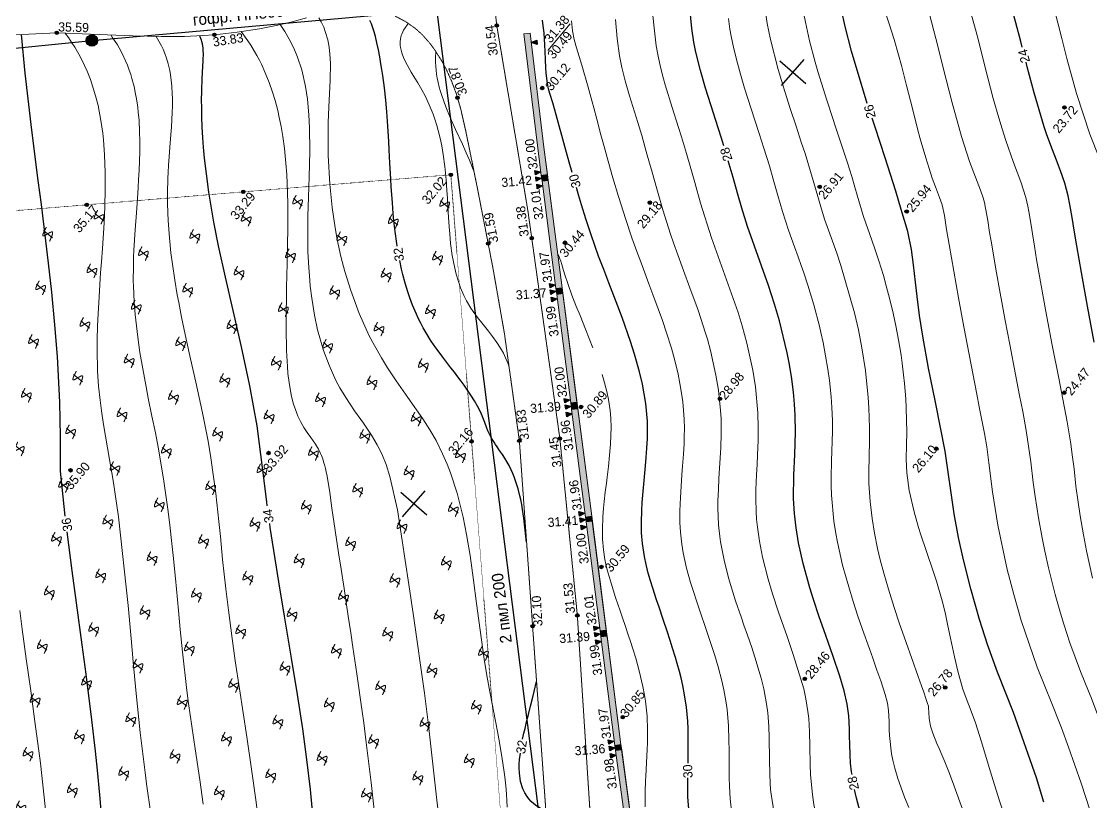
# Model space of a CAD drawing. Header units: millimetres. Extents: x -2893842 to -949497, y -1203244 to 262218.
# Drawn here: x -2080519 to -1987343, y -500827 to -432807 of the extents above; entities that cross this region are included whole.
import ezdxf

# ---------------------------------------------------------------- set-up
doc = ezdxf.new("R2010")
doc.units = ezdxf.units.MM
doc.linetypes.add('g5_05x2', pattern=[3.5, 2.5, -1])
doc.linetypes.add('g5_366', pattern=[0.85, 0.1, -0.75])
doc.layers.get('0').update_dxf_attribs({"lineweight": 5})
for name, color, linetype in [('!!!_ Размеры', 7, 'Continuous'), ('02_сетка', 253, 'Continuous'), ('06_Инженерно-технические сооружения', 253, 'Continuous'), ('10_Границы покрытий и угодий', 253, 'Continuous'), ('13_Растительность', 253, 'Continuous'), ('19_Горизонтали', 253, 'Continuous'), ('30_Канализация', 253, 'Continuous'), ('44_Крышки колодцев', 253, 'Continuous'), ('61_Отметки высоты поверхности', 253, 'Continuous')]:
    doc.layers.add(name, color=color, linetype=linetype)
doc.styles.add('LIKE17', font='d431.shx')
doc.styles.add('LIKE32', font='peteri.shx')
doc.styles.add('LIKE36', font='pragmai.shx')
doc.styles.add('Line_GUGK', font='')
doc.styles.get('Line_GUGK').set_extended_font_data('Bm431', italic=True)
doc.linetypes.add('g5_122_d', pattern='A,1,-1,1.5,-0.4,["Др",Line_GUGK,S=1,R=0,X=0,Y=-0.5],-2.4,1.5,-1,4,-1,4,-1,3', length=21.8)
doc.linetypes.add('g5_122_kn', pattern='A,1,-1,1.5,-0.4,["Кн",Line_GUGK,S=1,R=0,X=0,Y=-0.5],-2.4,1.5,-1,4,-1,4,-1,3', length=21.8)
doc.linetypes.add('g5_280_1', pattern='A,0.001,[21,GUGK_2005.shx,S=1,R=180,X=0,Y=0],2', length=2.001)

# ---------------------------------------------------------------- blocks, each defined once
blk = doc.blocks.new('g5_117')
h = blk.add_hatch(color=255)
h.paths.add_polyline_path([(-0.299, 0.352), (0.352, -0.299, 0.177899), (0.463, 0, 0.639215)])
h.paths.add_polyline_path([(-0.352, 0.299, 0.177899), (-0.463, 0, 0.639215), (0.299, -0.352)])
at = {"color": 0}
blk.add_lwpolyline([(0.354, -0.354), (-0.354, 0.354)], dxfattribs=at)
blk.add_circle((0, 0), 0.5, dxfattribs=at)
blk = doc.blocks.new('g5_330')
blk.add_hatch(color=0).paths.add_polyline_path([(-0.15, 0, 1), (0.15, 0, 1)])
at = {"color": 0}
blk.add_circle((0, 0), 0.15, dxfattribs=at)
blk = doc.blocks.new('g5_330a')
blk.add_hatch(color=0).paths.add_polyline_path([(0, 0), (-0.2, 0.5), (0.2, 0.5)])
at = {"color": 0}
blk.add_lwpolyline([(0, 0), (-0.2, 0.5), (0.2, 0.5)], close=True, dxfattribs=at)
blk = doc.blocks.new('g5_411')
at = {"color": 0, "linetype": 'Continuous', "lineweight": 15}
for points in [[(0.375, 1), (0.365, 0.998), (0.355, 0.996), (0.346, 0.994), (0.336, 0.991), (0.326, 0.989), (0.316, 0.987), (0.307, 0.985), (0.297, 0.983), (0.287, 0.981), (0.277, 0.979), (0.268, 0.976), (0.258, 0.974), (0.248, 0.972), (0.238, 0.97), (0.228, 0.968), (0.219, 0.966), (0.209, 0.963), (0.199, 0.961), (0.189, 0.959), (0.18, 0.957), (0.17, 0.955), (0.16, 0.952), (0.15, 0.95), (0.141, 0.948), (0.131, 0.946), (0.121, 0.943), (0.111, 0.941), (0.102, 0.939), (0.092, 0.937), (0.082, 0.934), (0.073, 0.932), (0.063, 0.93), (0.053, 0.927), (0.043, 0.925), (0.034, 0.923), (0.024, 0.92), (0.014, 0.918), (0.005, 0.915), (-0.005, 0.913), (-0.015, 0.911), (-0.025, 0.908), (-0.034, 0.906), (-0.044, 0.903), (-0.054, 0.901), (-0.063, 0.898), (-0.073, 0.895), (-0.083, 0.893), (-0.092, 0.89), (-0.102, 0.887), (-0.111, 0.885), (-0.121, 0.882), (-0.131, 0.879), (-0.14, 0.876), (-0.15, 0.873), (-0.159, 0.87), (-0.169, 0.867), (-0.178, 0.864), (-0.188, 0.861), (-0.197, 0.858), (-0.207, 0.855), (-0.216, 0.852), (-0.226, 0.849), (-0.235, 0.845), (-0.245, 0.842), (-0.254, 0.838), (-0.263, 0.834), (-0.272, 0.831), (-0.282, 0.827), (-0.291, 0.823), (-0.3, 0.818), (-0.309, 0.814), (-0.318, 0.809), (-0.327, 0.805), (-0.335, 0.799), (-0.344, 0.794), (-0.352, 0.788), (-0.36, 0.782), (-0.367, 0.775), (-0.374, 0.768), (-0.379, 0.76), (-0.383, 0.75), (-0.385, 0.741), (-0.384, 0.731), (-0.38, 0.721), (-0.375, 0.713), (-0.369, 0.705), (-0.361, 0.698), (-0.354, 0.692), (-0.346, 0.686), (-0.337, 0.681), (-0.329, 0.675), (-0.32, 0.67), (-0.312, 0.665), (-0.303, 0.661), (-0.294, 0.656), (-0.285, 0.652), (-0.276, 0.647), (-0.267, 0.643), (-0.258, 0.639), (-0.249, 0.635), (-0.239, 0.631), (-0.23, 0.627), (-0.221, 0.623), (-0.212, 0.619), (-0.202, 0.616), (-0.193, 0.612), (-0.184, 0.608), (-0.174, 0.605), (-0.165, 0.601), (-0.156, 0.597), (-0.146, 0.594), (-0.137, 0.59), (-0.128, 0.587), (-0.118, 0.584), (-0.109, 0.58), (-0.099, 0.577), (-0.09, 0.573), (-0.081, 0.57), (-0.071, 0.567), (-0.062, 0.563), (-0.052, 0.56), (-0.043, 0.556), (-0.034, 0.553), (-0.024, 0.55), (-0.015, 0.546), (-0.005, 0.543), (0.004, 0.54), (0.013, 0.536), (0.023, 0.533), (0.032, 0.53), (0.042, 0.526), (0.051, 0.523), (0.061, 0.519), (0.07, 0.516), (0.079, 0.513), (0.089, 0.509), (0.098, 0.506), (0.108, 0.502), (0.117, 0.499), (0.126, 0.495), (0.136, 0.492), (0.145, 0.488), (0.154, 0.485), (0.164, 0.481), (0.173, 0.477), (0.182, 0.474), (0.191, 0.47), (0.201, 0.466), (0.21, 0.462), (0.219, 0.458), (0.228, 0.454), (0.238, 0.45), (0.247, 0.446), (0.256, 0.442), (0.265, 0.438), (0.274, 0.433), (0.283, 0.429), (0.292, 0.425), (0.301, 0.42), (0.309, 0.415), (0.318, 0.41), (0.327, 0.405), (0.335, 0.4), (0.343, 0.394), (0.351, 0.388), (0.359, 0.382), (0.367, 0.375), (0.374, 0.368), (0.38, 0.36), (0.385, 0.352), (0.39, 0.343), (0.392, 0.333), (0.392, 0.323), (0.391, 0.313), (0.387, 0.304), (0.382, 0.295), (0.377, 0.287), (0.37, 0.279), (0.363, 0.272), (0.356, 0.266), (0.348, 0.259), (0.34, 0.253), (0.332, 0.248), (0.323, 0.242), (0.315, 0.237), (0.306, 0.232), (0.298, 0.227), (0.289, 0.222), (0.28, 0.217), (0.271, 0.213), (0.262, 0.208), (0.253, 0.204), (0.244, 0.2), (0.235, 0.196), (0.226, 0.192), (0.217, 0.188), (0.207, 0.184), (0.198, 0.18), (0.189, 0.176), (0.179, 0.173), (0.17, 0.169), (0.161, 0.165), (0.151, 0.162), (0.142, 0.158), (0.133, 0.155), (0.123, 0.151), (0.114, 0.148), (0.105, 0.145), (0.095, 0.141), (0.086, 0.138), (0.076, 0.135), (0.067, 0.132), (0.057, 0.129), (0.048, 0.125), (0.038, 0.122), (0.029, 0.119), (0.019, 0.116), (0.01, 0.113), (0, 0.11), (-0.009, 0.107), (-0.019, 0.104), (-0.028, 0.101), (-0.038, 0.098), (-0.048, 0.095), (-0.057, 0.092), (-0.067, 0.089), (-0.076, 0.086), (-0.086, 0.083), (-0.095, 0.08), (-0.105, 0.078), (-0.115, 0.075), (-0.124, 0.072), (-0.134, 0.069), (-0.143, 0.066), (-0.153, 0.063), (-0.162, 0.061), (-0.172, 0.058), (-0.182, 0.055), (-0.191, 0.052), (-0.201, 0.049), (-0.21, 0.047), (-0.22, 0.044), (-0.23, 0.041), (-0.239, 0.038), (-0.249, 0.036), (-0.259, 0.033), (-0.268, 0.03), (-0.278, 0.027), (-0.287, 0.025), (-0.297, 0.022), (-0.307, 0.019), (-0.316, 0.017), (-0.326, 0.014), (-0.336, 0.011), (-0.345, 0.008), (-0.355, 0.006), (-0.364, 0.003), (-0.374, 0), (-0.375, 0)], [(0, 1), (0, 0)]]:
    blk.add_lwpolyline(points, dxfattribs=at)
blk = doc.blocks.new('Топо_07.04.17')
at = {"layer": '10_Границы покрытий и угодий', "linetype": 'Continuous', "lineweight": 20}
for points in [[(-143563, -319118), (-143600, -316720), (-143677, -306706), (-144217, -306710), (-144140, -316726), (-144103, -319126)], [(-144103, -319126), (-144095, -319642), (-143555, -319634), (-143563, -319118)], [(-144095, -319642), (-143949, -329065), (-143409, -329056), (-143409, -329056), (-143555, -319634)], [(-143949, -329065), (-143941, -329581), (-143401, -329572), (-143409, -329056)], [(-143941, -329581), (-143788, -339103), (-143248, -339095), (-143401, -329572)], [(-143788, -339103), (-143779, -339683), (-143239, -339674), (-143248, -339095)], [(-143779, -339683), (-143627, -349127), (-143627, -349127), (-143087, -349119), (-143239, -339674)], [(-143627, -349127), (-143621, -349551), (-143081, -349543), (-143087, -349119)], [(-143621, -349551), (-143480, -359116), (-142940, -359107), (-143081, -349543)], [(-143480, -359116), (-143473, -359646), (-142933, -359638), (-142940, -359107)], [(-143473, -359646), (-143333, -369161), (-142793, -369152), (-142793, -369152), (-142933, -359638)], [(-143333, -369161), (-143323, -369613), (-142783, -369605), (-142793, -369152)], [(-143323, -369613), (-143124, -379072), (-142584, -379064), (-142783, -369605)]]:
    blk.add_hatch(color=7, dxfattribs=at).paths.add_polyline_path(points)
at = {"layer": '02_сетка', "color": 3, "linetype": 'Continuous'}
for p, q in [((-122440, -313705), (-120219, -311688)), ((-120321, -313807), (-122338, -311586)), ((-159464, -347309), (-157243, -345293)), ((-157345, -347411), (-159361, -345190))]:
    blk.add_line(p, q, dxfattribs=at)
at = {"layer": '06_Инженерно-технические сооружения', "color": 7, "linetype": 'Continuous', "lineweight": 20}
blk.add_lwpolyline([(-142297, -308383), (-140127, -306289)], dxfattribs=at)
for points in [[(-143563, -319118), (-143600, -316720), (-143677, -306706), (-144217, -306710), (-144140, -316726), (-144103, -319126)], [(-144103, -319126), (-144095, -319642), (-143555, -319634), (-143563, -319118)], [(-144095, -319642), (-143949, -329065), (-143409, -329056), (-143409, -329056), (-143555, -319634)], [(-143949, -329065), (-143941, -329581), (-143401, -329572), (-143409, -329056)], [(-143941, -329581), (-143788, -339103), (-143248, -339095), (-143401, -329572)], [(-143788, -339103), (-143779, -339683), (-143239, -339674), (-143248, -339095)], [(-143779, -339683), (-143627, -349127), (-143627, -349127), (-143087, -349119), (-143239, -339674)], [(-143627, -349127), (-143621, -349551), (-143081, -349543), (-143087, -349119)], [(-143621, -349551), (-143480, -359116), (-142940, -359107), (-143081, -349543)], [(-143480, -359116), (-143473, -359646), (-142933, -359638), (-142940, -359107)], [(-143473, -359646), (-143333, -369161), (-142793, -369152), (-142793, -369152), (-142933, -359638)], [(-143333, -369161), (-143323, -369613), (-142783, -369605), (-142793, -369152)], [(-143323, -369613), (-143124, -379072), (-142584, -379064), (-142783, -369605)]]:
    blk.add_lwpolyline(points, close=True, dxfattribs=at)
at = {"layer": '06_Инженерно-технические сооружения', "color": 7, "linetype": 'g5_280_1', "lineweight": 20}
blk.add_lwpolyline([(-142315, -391801), (-142793, -369152), (-143087, -349119), (-143409, -329056), (-143600, -316720), (-143677, -306706)], dxfattribs=at)
at = {"layer": '10_Границы покрытий и угодий', "linetype": 'Continuous', "lineweight": 20}
blk.add_lwpolyline([(-280998, -298733), (-252989, -298552), (-227444, -299523), (-214855, -300231), (-204661, -300734), (-184621, -302031), (-178068, -303047), (-175637, -303386), (-173599, -303604), (-172011, -303717), (-171002, -303758), (-169005, -303764), (-167051, -303678), (-165433, -303542), (-164143, -303392), (-162858, -303207)], dxfattribs=at)
at = {"layer": '10_Границы покрытий и угодий', "color": 7, "linetype": 'g5_05x2', "lineweight": 20}
for points in [[(-146264, -377374), (-145303, -357547), (-145078, -342084), (-145610, -322031), (-146484, -305716), (-146479, -288810)], [(-155180, -303918), (-154356, -304474), (-153580, -305155), (-153045, -305755), (-152440, -306613), (-152111, -307177), (-151576, -308286), (-151270, -309061), (-150927, -310125), (-150649, -311254), (-150417, -312607), (-150192, -314643), (-149756, -319609), (-149197, -326646), (-148844, -332428), (-148603, -341873), (-149280, -358049), (-150065, -377165)]]:
    blk.add_lwpolyline(points, dxfattribs=at)
at = {"layer": '10_Границы покрытий и угодий', "color": 7, "linetype": 'g5_366', "lineweight": 20}
blk.add_lwpolyline([(-243008, -396822), (-223094, -316008), (-151923, -318185), (-154784, -399521)], close=True, dxfattribs=at)
at = {"layer": '19_Горизонтали', "color": 42, "linetype": 'Continuous', "lineweight": 30}
for points in [[(-141408, -319171), (-141552, -318271), (-141774, -316854), (-142222, -314029), (-142402, -312962), (-142550, -312115), (-142620, -311706), (-142670, -311247), (-142671, -310322), (-142648, -309881), (-142598, -309152), (-142547, -308455), (-142508, -307861), (-142482, -307364), (-142465, -306816), (-142467, -306219), (-142489, -305716)], [(-101238, -312761), (-101306, -312263), (-101539, -310589), (-101911, -308180), (-102297, -306092), (-102648, -304492), (-103229, -301642), (-103794, -298397)], [(-115195, -316116), (-116058, -311436), (-116352, -309230), (-116494, -307747), (-116585, -306224), (-116613, -304918), (-116617, -303804), (-116702, -302588), (-116883, -301352), (-117174, -299503)], [(-128036, -318371), (-128174, -317599), (-129051, -313202), (-129314, -311615), (-129516, -309981), (-129589, -309087), (-129637, -307886), (-129638, -307001), (-129615, -305791), (-129600, -303902), (-129623, -303166), (-129695, -302232), (-129825, -301257), (-129930, -300557)], [(-188635, -343945), (-188593, -340006), (-188254, -337034), (-187976, -334039), (-187737, -330041), (-187645, -327290), (-187599, -324419), (-187592, -321896), (-187638, -316746), (-187669, -314621), (-187727, -310212), (-187740, -305229), (-187687, -301833)], [(-157262, -323839), (-157273, -323606), (-157296, -322556), (-157295, -321626), (-157285, -320985), (-157257, -320052), (-157227, -319326), (-157195, -318644), (-157157, -317938), (-157077, -316574), (-157009, -315436), (-156966, -314687), (-156918, -313789), (-156878, -312926), (-156848, -312100), (-156824, -311099), (-156818, -310007), (-156835, -308926), (-156853, -308395), (-156876, -307908), (-156916, -307273), (-156964, -306675), (-157025, -306061), (-157093, -305492), (-157154, -305069), (-157242, -304614), (-157313, -304335), (-157403, -304055)], [(-171049, -345021), (-171058, -344677), (-171087, -341904), (-171151, -338021), (-171387, -334469), (-171727, -331024), (-172095, -327799), (-172431, -324828), (-172710, -322062), (-172880, -319956), (-173021, -317333), (-173060, -315710), (-173060, -314331), (-173039, -313365), (-173009, -312564), (-172955, -311600), (-172893, -310762), (-172805, -309823), (-172755, -309371), (-172638, -308434), (-172492, -307444), (-172307, -306369), (-172229, -305920), (-172188, -305645), (-172166, -305478), (-172142, -305262), (-172127, -305073), (-172119, -304906), (-172116, -304773), (-172118, -304624), (-172128, -304436), (-172151, -304219), (-172172, -304094), (-172206, -303939), (-172246, -303793), (-172276, -303701)], [(-97905, -338970), (-98140, -335804), (-98336, -332830), (-98467, -330465), (-98530, -329098), (-98580, -327971), (-98652, -326835), (-98727, -326081), (-98900, -324938), (-99144, -323830), (-99391, -322881), (-99640, -321937), (-99963, -320578), (-100114, -319871), (-100660, -316822), (-100999, -314514), (-101055, -314099)], [(-106785, -378292), (-107185, -376112), (-108518, -370231), (-109522, -366571), (-110103, -364098), (-110558, -361842), (-111013, -359121), (-111354, -356547), (-111560, -354547), (-111719, -352467), (-111881, -346937), (-112029, -344854), (-112240, -342458), (-112485, -339597), (-112674, -336796), (-112751, -334960), (-112776, -333283), (-112772, -332036), (-112772, -330525), (-112810, -329187), (-112946, -327587), (-113311, -325615), (-113590, -323978), (-114173, -320998), (-114755, -318240), (-114927, -317423)], [(-137174, -371422), (-137081, -370724), (-136981, -369930), (-136905, -369258), (-136830, -368448), (-136787, -367775), (-136764, -366556), (-136805, -365488), (-136871, -364658), (-136947, -363970), (-137023, -363398), (-137129, -362693), (-137221, -362152), (-137376, -361310), (-137512, -360624), (-137687, -359783), (-137910, -358751), (-138152, -357637), (-138294, -356969), (-138503, -355946), (-138631, -355273), (-138749, -354588), (-138858, -353809), (-138926, -353117), (-138965, -351971), (-138929, -351047), (-138838, -350100), (-138696, -349100), (-138577, -348414), (-138328, -347157), (-138064, -345912), (-137931, -345284), (-137784, -344560), (-137635, -343763), (-137501, -342937), (-137420, -342337), (-137331, -341430), (-137289, -339902), (-137396, -338177), (-137528, -337085), (-137528, -337085), (-137782, -335521), (-138006, -334384), (-138502, -332229), (-138866, -330794), (-139313, -329093), (-139629, -327884), (-139934, -326682), (-140381, -324765), (-140682, -323311), (-140918, -322060), (-141074, -321182), (-141186, -320520)], [(-123101, -374017), (-123111, -373766), (-123110, -373026), (-123081, -372313), (-123005, -371364), (-122937, -370675), (-122876, -370032), (-122807, -368899), (-122825, -367873), (-122950, -366702), (-123184, -365397), (-123606, -363513), (-124133, -361224), (-124398, -360037), (-124722, -358480), (-124919, -357440), (-125255, -355288), (-125445, -353456), (-125514, -352116), (-125516, -350865), (-125446, -349561), (-125202, -347552), (-124919, -345772), (-124639, -343835), (-124500, -342354), (-124448, -341392), (-124423, -340371), (-124440, -338981), (-124499, -337773), (-124565, -336904), (-124914, -334065), (-125177, -332548), (-125521, -330898), (-125938, -329129), (-126763, -325584), (-127075, -323946), (-127305, -322594), (-127535, -321182), (-127799, -319703)], [(-148974, -350728), (-148977, -348623), (-149004, -347856), (-149031, -347422), (-149069, -346981), (-149107, -346634), (-149192, -346027), (-149313, -345385), (-149415, -344953), (-149500, -344646), (-149604, -344307), (-149742, -343917), (-149871, -343596), (-150039, -343222), (-150207, -342888), (-150406, -342516), (-150583, -342190), (-150707, -341954), (-150812, -341748), (-150944, -341468), (-151105, -341074), (-151225, -340696), (-151284, -340473), (-151411, -339954), (-151619, -339211), (-151755, -338817), (-151889, -338466), (-152099, -337973), (-152347, -337448), (-152542, -337067), (-152686, -336795), (-152839, -336517), (-153056, -336136), (-153291, -335735), (-153549, -335306), (-153803, -334887), (-154404, -333894), (-154821, -333177), (-155038, -332785), (-155296, -332294), (-155540, -331789), (-155809, -331174), (-155979, -330746), (-156148, -330280), (-156268, -329920), (-156510, -329106), (-156677, -328440), (-156796, -327893), (-156939, -327116), (-157053, -326350), (-157111, -325869), (-157185, -325111)], [(-192160, -401967), (-191663, -397946), (-191194, -394489), (-190597, -390387), (-190253, -388051), (-189967, -386077), (-189475, -382471), (-189194, -380192), (-189000, -378445), (-188796, -376342), (-188622, -374124), (-188521, -372470), (-188414, -370121), (-188361, -368401), (-188321, -366226), (-188308, -364566), (-188315, -361812), (-188371, -357812), (-188425, -355253), (-188513, -351549), (-188576, -348730), (-188629, -345309)], [(-171935, -401071), (-171416, -392814), (-171000, -386196), (-170743, -382304), (-170152, -373112), (-170092, -370007), (-170105, -367374), (-170167, -364684), (-170283, -361636), (-170438, -358438), (-170636, -354750), (-170796, -351706), (-170998, -346927), (-171007, -346596)], [(-151246, -367713), (-151083, -367230), (-150936, -366813), (-150732, -366260), (-150501, -365648), (-150235, -364949), (-149948, -364188), (-149773, -363709), (-149478, -362866)], [(-149942, -374176), (-150160, -374037), (-150422, -373855), (-150667, -373661), (-150926, -373415), (-151113, -373203), (-151305, -372940), (-151432, -372728), (-151589, -372400), (-151720, -372019), (-151841, -371372), (-151862, -371097), (-151862, -370639), (-151828, -370183), (-151786, -369860), (-151714, -369450), (-151583, -368902)], [(-137572, -375409), (-137511, -374325), (-137447, -373621), (-137354, -372798), (-137340, -372694)], [(-118600, -397451), (-118766, -395752), (-118920, -394487), (-119184, -392678), (-119653, -390124), (-120192, -387727), (-121163, -384075), (-121598, -382491), (-121950, -381154), (-122281, -379798), (-122580, -378400), (-122776, -377317), (-122947, -376112), (-123021, -375326)]]:
    blk.add_lwpolyline(points, dxfattribs=at)
at = {"layer": '19_Горизонтали', "color": 42, "linetype": 'Continuous', "lineweight": 20}
for points in [[(-133895, -376217), (-133892, -374920), (-133828, -373821), (-133761, -373076), (-133587, -371479), (-133500, -370705), (-133411, -369846), (-133312, -368589), (-133277, -367154), (-133300, -366395), (-133368, -365431), (-133452, -364643), (-133634, -363371), (-133808, -362377), (-134096, -360940), (-134309, -359957), (-134644, -358443), (-134821, -357633), (-135067, -356443), (-135186, -355811), (-135389, -354536), (-135534, -353164), (-135572, -352414), (-135567, -351353), (-135516, -350532), (-135404, -349503), (-135230, -348350), (-134875, -346426), (-134730, -345680), (-134535, -344636), (-134387, -343759), (-134293, -343122), (-134208, -342435), (-134134, -341614), (-134088, -340115), (-134104, -339359), (-134152, -338501), (-134225, -337672), (-134374, -336463), (-134547, -335363), (-134809, -333975), (-135043, -332882), (-135291, -331812), (-135607, -330520), (-135851, -329555), (-136269, -327917), (-136585, -326648), (-136878, -325413), (-137234, -323777), (-137637, -321711), (-137933, -320033), (-138175, -318565), (-138380, -317258), (-138541, -316199), (-138746, -314814), (-138895, -313802), (-138976, -313254), (-139173, -311971), (-139523, -310000), (-139805, -308453), (-139911, -307689), (-139976, -306925), (-139985, -306058)], [(-108933, -308985), (-108622, -311155), (-108137, -314810), (-107847, -316888), (-107847, -316888), (-107359, -319886), (-107359, -319886), (-106907, -322118), (-106563, -323548), (-106461, -323937), (-106250, -324726), (-106102, -325392), (-106034, -325823), (-105982, -326311), (-105923, -327407), (-105877, -328472), (-105841, -329245), (-105686, -332039), (-105593, -333490), (-105495, -334933), (-105401, -336246), (-105242, -338366), (-105036, -341008), (-104890, -342853), (-104777, -344288), (-104650, -345960), (-104557, -348702), (-104551, -350532), (-104525, -351761), (-104448, -353631), (-104332, -355393), (-104230, -356579), (-104074, -358060), (-103758, -360434), (-103487, -362086), (-103302, -363085), (-102957, -364752), (-102329, -367328), (-101821, -369130), (-101660, -369694), (-101096, -371949)], [(-100367, -359390), (-100625, -356958), (-100734, -355559), (-100827, -353870), (-100870, -352671), (-100895, -351249), (-100898, -349746), (-100905, -348508), (-100926, -347540), (-101032, -345620), (-101234, -342990), (-101333, -341742), (-101560, -338842), (-101782, -335869), (-101782, -335869), (-102080, -331253), (-102142, -330094), (-102194, -329013), (-102227, -328252), (-102284, -327034), (-102317, -326573), (-102399, -325805), (-102672, -324379), (-102891, -323533), (-103125, -322649), (-103579, -320682), (-103790, -319624), (-103967, -318651), (-104250, -316916), (-104628, -314282), (-105001, -311518), (-105604, -307515)], [(-95649, -323157), (-96229, -320937), (-96229, -320937), (-96986, -317311), (-97478, -314172), (-97478, -314172), (-97729, -312389), (-97924, -311006), (-98026, -310301), (-98201, -309145), (-98390, -307984), (-98592, -306859), (-98753, -306035), (-98896, -305355), (-99042, -304731), (-99236, -304012), (-99531, -303072), (-99812, -302281), (-100092, -301556), (-100652, -300210), (-100937, -299530), (-101250, -298750), (-101456, -298204)], [(-119806, -307603), (-119743, -308464), (-119569, -310133), (-119299, -312016), (-119159, -312855), (-118968, -313910), (-118675, -315412), (-118335, -317055), (-118173, -317817), (-117890, -319151), (-117518, -320951), (-117261, -322264), (-117087, -323220), (-116966, -323928), (-116648, -325754), (-116497, -326440), (-116273, -327372), (-115958, -328757), (-115737, -329834), (-115494, -331151), (-115343, -332075), (-115166, -333294), (-115019, -334506), (-114908, -335614), (-114812, -336867), (-114745, -338213), (-114724, -338925), (-114713, -339941), (-114719, -340695), (-114761, -342031), (-114805, -342818), (-114998, -344936), (-115145, -346057), (-115315, -347263), (-115315, -347263), (-115399, -348452), (-115367, -350014), (-115160, -351896), (-114920, -353294), (-114789, -353956), (-114490, -355359), (-114069, -357296), (-113905, -358101), (-113597, -359878), (-113463, -360913), (-113342, -362085), (-113243, -363188), (-113170, -364010), (-113092, -364830), (-112927, -366222), (-112677, -367706), (-112361, -369013), (-112300, -369225), (-111909, -370767), (-111568, -372458), (-111372, -373561), (-111095, -375152), (-110883, -376304), (-110582, -377838), (-110145, -379953)], [(-102599, -380695), (-103354, -377004), (-104094, -373765), (-104529, -372025), (-105207, -369538), (-105486, -368566), (-106025, -366554), (-106025, -366554), (-106946, -362352), (-106946, -362352), (-107343, -360020), (-107652, -357788), (-108030, -353864), (-108179, -350929), (-108219, -348374), (-108230, -346984), (-108304, -345813), (-108487, -343460), (-108576, -342328), (-108851, -338835), (-109036, -336389), (-109220, -333817), (-109503, -329117), (-109567, -327800), (-109619, -326562), (-109619, -326562), (-109703, -325618), (-109871, -324937), (-109871, -324937), (-110116, -323990), (-110301, -323193), (-110484, -322336), (-110667, -321383), (-110955, -319681), (-111106, -318686), (-111344, -316988), (-111620, -314933), (-111868, -313161), (-112011, -312215), (-112240, -310837), (-112507, -309432), (-112507, -309432), (-112835, -307888)], [(-126605, -377538), (-126701, -376063), (-126723, -375097), (-126685, -373615), (-126625, -372768), (-126471, -371155), (-126359, -369908), (-126299, -368749), (-126294, -368129), (-126349, -367017), (-126441, -366137), (-127008, -363041), (-127371, -361440), (-127865, -359238), (-128200, -357609), (-128438, -356285), (-128708, -354327), (-128825, -352916), (-128863, -351689), (-128854, -350983), (-128824, -350327), (-128725, -349223), (-128620, -348401), (-128426, -347143), (-128279, -346268), (-128138, -345436), (-127944, -344199), (-127804, -343095), (-127697, -341802), (-127656, -339517), (-127720, -338051), (-127958, -335670), (-128195, -334121), (-128418, -332922), (-129494, -328302), (-129988, -326208), (-130596, -323082), (-130899, -321251), (-131100, -319999), (-131322, -318656), (-131585, -317177), (-131751, -316321), (-132109, -314531), (-132486, -312516), (-132575, -311971), (-132719, -310948), (-132824, -309950), (-132884, -309039), (-132900, -307211), (-132874, -306105)], [(-126375, -307390), (-126343, -308324), (-126303, -308954), (-126199, -310081), (-126039, -311351), (-125888, -312327), (-125669, -313579), (-125303, -315441), (-124845, -317645), (-124577, -318964), (-124275, -320552), (-124073, -321738), (-123835, -323188), (-123586, -324633), (-123249, -326308), (-122902, -327796), (-122681, -328708), (-122496, -329488), (-122346, -330147), (-122112, -331250), (-121790, -333013), (-121517, -334911), (-121452, -335468), (-121362, -336366), (-121216, -338693), (-121194, -339707), (-121208, -341117), (-121247, -342058), (-121325, -343181), (-121422, -344145), (-121786, -346681), (-121991, -348112), (-122069, -348795), (-122139, -349638), (-122183, -351923), (-122138, -353004), (-122083, -353768), (-121859, -355797), (-121688, -356945), (-121550, -357754), (-121308, -359044), (-121051, -360288), (-120767, -361579), (-120366, -363322), (-120170, -364164), (-119923, -365223), (-119701, -366188), (-119446, -367417), (-119343, -368177), (-119312, -368847), (-119364, -369778), (-119435, -370507), (-119476, -371012), (-119470, -372610), (-119423, -373161), (-119332, -373874), (-119169, -374811), (-119009, -375554), (-118779, -376491), (-118525, -377430)], [(-113782, -378518), (-114476, -375605), (-114707, -374728), (-114955, -373828), (-115134, -373203), (-115305, -372627), (-115449, -372151), (-115706, -371236), (-115831, -370602), (-115869, -370250), (-115880, -369917), (-115844, -369408), (-115822, -369009), (-115830, -368860), (-115863, -368608), (-115940, -368237), (-116085, -367597), (-116214, -367036), (-116413, -366181), (-116792, -364572), (-117132, -363115), (-117343, -362192), (-117509, -361446), (-117823, -359967), (-118139, -358326), (-118376, -356910), (-118547, -355714), (-118665, -354706), (-118784, -353359), (-118850, -352068), (-118860, -350569), (-118786, -349001), (-118692, -348029), (-118506, -346663), (-118310, -345317), (-118310, -345317), (-118176, -344192), (-118034, -342449), (-117991, -341553), (-117970, -339184), (-118052, -337185), (-118178, -335612), (-118349, -334089), (-119064, -329872), (-119309, -328759), (-119647, -327345), (-120020, -325697), (-120228, -324593), (-120620, -322240), (-121075, -319831), (-121288, -318795), (-121584, -317384), (-121920, -315779), (-122224, -314258), (-122578, -312289), (-122939, -309635), (-123061, -308196), (-123121, -306566)], [(-196923, -401992), (-196180, -395797), (-195671, -391711), (-195315, -389087), (-194976, -386753), (-194623, -384359), (-194288, -382027), (-193738, -377652), (-193484, -374955), (-193375, -373374), (-193249, -370510), (-193212, -368858), (-193203, -365056), (-193263, -361411), (-193330, -358720), (-193401, -355905), (-193454, -353304), (-193476, -351657)], [(-136139, -306363), (-136181, -308031), (-136156, -309541), (-136077, -310584), (-135925, -311770), (-135695, -313122), (-135240, -315490), (-135027, -316671), (-134734, -318422), (-134490, -319948), (-134251, -321431), (-133928, -323315), (-133506, -325470), (-133335, -326246), (-132818, -328409), (-132264, -330635), (-131998, -331748), (-131847, -332407), (-131455, -334310), (-131345, -334931), (-131187, -335945), (-130951, -338117), (-130882, -339451), (-130895, -341240), (-130936, -341955), (-131069, -343258), (-131238, -344420), (-131470, -345770), (-131708, -347097), (-131868, -348042), (-132012, -349010), (-132091, -349658), (-132201, -351093), (-132212, -352113), (-132198, -352594), (-132056, -354356), (-131841, -355872), (-131701, -356668), (-131465, -357857), (-131152, -359295), (-130982, -360043), (-130778, -360940), (-130531, -362051), (-130353, -362903), (-130021, -364791), (-129902, -365732), (-129801, -367049), (-129785, -367836), (-129827, -369038), (-129902, -369999), (-129902, -369999), (-130102, -371930), (-130218, -373180), (-130267, -373951), (-130287, -374516), (-130290, -374916), (-130202, -376588)], [(-183924, -302119), (-183662, -302570), (-183403, -303053), (-183202, -303464), (-182925, -304088), (-182761, -304496), (-182532, -305138), (-182369, -305656), (-182163, -306423), (-181980, -307268), (-181846, -308066), (-181760, -308740), (-181654, -310061), (-181623, -311163), (-181626, -311767), (-181674, -313065), (-181795, -314610), (-181963, -316085), (-182170, -317543), (-182398, -318955), (-182792, -321157), (-183001, -322282), (-183179, -323233), (-183642, -325789), (-183883, -327250), (-183975, -327860), (-184129, -328964), (-184268, -330144), (-184380, -331367), (-184405, -331718), (-184468, -333023), (-184481, -334240), (-184464, -335193), (-184418, -336376), (-184235, -339461), (-184139, -341311), (-184042, -344507), (-184066, -352296), (-184124, -355164), (-184168, -357202), (-184222, -359995), (-184259, -363391), (-184243, -366914), (-184224, -367894), (-184140, -370534)], [(-179516, -370200), (-179584, -368071), (-179683, -365339), (-179800, -361345), (-179817, -360226), (-179817, -356827), (-179791, -354879), (-179761, -353199), (-179709, -350412), (-179680, -348389), (-179668, -346823), (-179669, -345714), (-179682, -344342), (-179755, -341675), (-179917, -338885), (-180016, -337625), (-180144, -336138), (-180283, -334533), (-180364, -333551), (-180481, -331952), (-180560, -330525), (-180606, -329178), (-180609, -327185), (-180570, -326068), (-180570, -326068), (-180478, -324701), (-180437, -324261), (-180288, -323005), (-180170, -322177), (-180082, -321614), (-179774, -319845), (-179502, -318391), (-179269, -317163), (-179098, -316233), (-178976, -315547), (-178842, -314753), (-178715, -313936), (-178605, -313147), (-178501, -312265), (-178420, -311376), (-178364, -310428), (-178346, -309690), (-178347, -309289), (-178356, -308896), (-178380, -308388), (-178398, -308130), (-178464, -307451), (-178569, -306725), (-178634, -306368), (-178718, -305977), (-178831, -305523), (-178938, -305148), (-179138, -304545), (-179368, -303962), (-179493, -303679), (-179696, -303260), (-179861, -302948), (-179972, -302752)], [(-176063, -303326), (-175857, -303757), (-175678, -304204), (-175583, -304484), (-175463, -304902), (-175369, -305314), (-175280, -305830), (-175216, -306413), (-175192, -306783), (-175180, -307516), (-175186, -307786), (-175223, -308469), (-175252, -308807), (-175330, -309511), (-175401, -310030), (-175620, -311338), (-175737, -311964), (-175806, -312321), (-175947, -313037), (-176111, -313871), (-176246, -314586), (-176360, -315227), (-176437, -315701), (-176615, -316996), (-176710, -317869), (-176780, -318691), (-176826, -319377), (-176888, -320879), (-176901, -322182), (-176888, -323179), (-176839, -324605), (-176767, -325894), (-176719, -326582), (-176614, -327878), (-176430, -329806), (-176244, -331568), (-176018, -333641), (-175742, -336354), (-175539, -338862), (-175458, -340319), (-175384, -343451), (-175393, -345920), (-175410, -347230), (-175437, -349240), (-175453, -351809), (-175439, -353673), (-175392, -356171), (-175338, -358122), (-175256, -360585), (-175098, -364817), (-175000, -367662), (-174922, -370556), (-174892, -372219)], [(-164798, -373185), (-164779, -369994), (-164792, -367650), (-164810, -366240), (-164837, -364739), (-164859, -363763), (-164951, -360440), (-165030, -358090), (-165075, -356832), (-165129, -355383), (-165175, -354163), (-165222, -352948), (-165287, -351239), (-165341, -349786), (-165476, -345863), (-165517, -344503), (-165578, -343063), (-165611, -342671), (-165645, -342365), (-165679, -342125), (-165741, -341763), (-165794, -341519), (-165871, -341217), (-165933, -341014), (-166076, -340618), (-166275, -340179), (-166622, -339530), (-166880, -339062), (-167109, -338612), (-167342, -338068), (-167513, -337571), (-167654, -337058), (-167775, -336480), (-167874, -335803), (-167933, -335128), (-167957, -334565), (-167959, -333769), (-167940, -333162), (-167852, -331776), (-167665, -329812), (-167526, -328597), (-167343, -327149), (-167211, -326158), (-167108, -325403), (-166935, -324146), (-166699, -322389), (-166585, -321497), (-166513, -320904), (-166399, -319906), (-166315, -319100), (-166229, -318154), (-166119, -316541), (-166078, -315559), (-166061, -314289), (-166083, -313241), (-166130, -312336), (-166197, -311538), (-166267, -310916), (-166396, -310027), (-166533, -309285), (-166726, -308430), (-166974, -307533), (-167223, -306774), (-167362, -306395), (-167531, -305969), (-167692, -305590), (-167957, -305019), (-168168, -304603), (-168650, -303748)], [(-165223, -303517), (-164886, -304148), (-164566, -304859), (-164260, -305699), (-164033, -306497), (-163797, -307652), (-163631, -309127), (-163586, -310230), (-163609, -311619), (-163679, -312746), (-163882, -314727), (-164038, -315910), (-164194, -316990), (-164322, -317848), (-164460, -318771), (-164686, -320344), (-164799, -321196), (-164866, -321755), (-164964, -322663), (-165037, -323465), (-165129, -324824), (-165171, -325951), (-165178, -326434), (-165170, -327495), (-165097, -328982), (-164965, -330298), (-164655, -332142), (-164325, -333479), (-163878, -334852), (-163607, -335544), (-163205, -336438), (-163205, -336438), (-162563, -337668), (-162118, -338471), (-161923, -338825), (-161337, -339950), (-160943, -340832), (-160642, -341663), (-160370, -342633), (-160151, -343690), (-159826, -346658), (-159718, -349340), (-159659, -351105), (-159583, -353233), (-159484, -355978), (-159286, -362784), (-159250, -365594), (-159246, -366648), (-159266, -370041), (-159285, -372157), (-159225, -378231)], [(-153245, -373464), (-153208, -372855), (-153187, -372377), (-153173, -371889), (-153166, -371327), (-153167, -370811), (-153172, -370402), (-153216, -369022), (-153250, -368336), (-153282, -367788), (-153347, -366826), (-153416, -365897), (-153604, -363452), (-153709, -361871), (-153779, -360435), (-153836, -358725), (-153872, -357016), (-153897, -355529), (-153897, -355529), (-153932, -353479), (-153995, -351321), (-154096, -349451), (-154226, -347936), (-154513, -345796), (-154883, -343973), (-155086, -343187), (-155371, -342245), (-155809, -341046), (-156238, -340060), (-156748, -339019), (-157819, -337036), (-158675, -335478), (-159301, -334264), (-159731, -333347), (-160208, -332222), (-160553, -331317), (-161211, -329281), (-161724, -327227), (-162047, -325513), (-162237, -324172), (-162391, -322660), (-162460, -321655), (-162519, -319864), (-162494, -317814), (-162340, -315317), (-162219, -314096), (-162012, -312458), (-161812, -311151), (-161612, -309978), (-161429, -308861), (-161244, -307348), (-161202, -306581), (-161204, -305948), (-161250, -305307), (-161354, -304647), (-161473, -304169), (-161640, -303681), (-161803, -303310)], [(-148768, -335405), (-148826, -335096), (-148826, -335096), (-148976, -334562), (-149129, -334139), (-149332, -333670), (-149585, -333163), (-149906, -332593), (-150207, -332095), (-150700, -331306), (-151009, -330799), (-151328, -330237), (-151493, -329916), (-151794, -329239), (-151971, -328757), (-152181, -328053), (-152312, -327494), (-152428, -326852), (-152500, -326311), (-152555, -325733), (-152588, -325189), (-152612, -324138), (-152601, -323281), (-152582, -322678), (-152543, -321835), (-152495, -320940), (-152455, -320210), (-152419, -319493), (-152384, -318569), (-152367, -317404), (-152388, -316354), (-152431, -315608), (-152495, -314904), (-152582, -314231), (-152653, -313787), (-152746, -313302), (-152863, -312781), (-153099, -311921), (-153354, -311167), (-153596, -310558), (-153888, -309907), (-154091, -309475), (-154351, -308919), (-154635, -308259), (-154843, -307672), (-154971, -307160), (-155008, -306923), (-155027, -306685), (-155029, -306495), (-155006, -306227), (-154933, -305893), (-154897, -305787), (-154845, -305658), (-154782, -305528), (-154673, -305342), (-154585, -305218), (-154494, -305102), (-154118, -304683)], [(-149888, -318105), (-150164, -317103), (-150369, -316435), (-150621, -315653), (-151061, -314322), (-151407, -313235), (-151684, -312265), (-151817, -311739), (-151929, -311228), (-152013, -310787), (-152059, -310495), (-152114, -310074), (-152150, -309686), (-152169, -309341), (-152174, -309007), (-152167, -308663), (-152140, -308276), (-152091, -307869), (-152003, -307401)], [(-141327, -334562), (-141776, -332882), (-142126, -331634), (-142379, -330716), (-142622, -329790), (-143057, -327871), (-143150, -327371), (-143205, -327048), (-143259, -326745), (-143306, -326519), (-143372, -326269), (-143456, -326031)], [(-141306, -374776), (-141164, -373518), (-141014, -372509), (-140957, -372161), (-140858, -371566), (-140755, -370960), (-140662, -370406), (-140567, -369809), (-140488, -369283), (-140389, -368529), (-140318, -367853), (-140275, -367278), (-140258, -366957), (-140243, -366176), (-140252, -365635), (-140274, -365123), (-140330, -364356), (-140496, -362952), (-140674, -361838), (-140831, -360991), (-140944, -360425), (-141091, -359721), (-141267, -358905), (-141418, -358217), (-141561, -357567), (-141812, -356385), (-142066, -355085), (-142264, -353898), (-142333, -353391), (-142372, -352982), (-142406, -352146), (-142374, -351195), (-142295, -350369), (-142132, -349286), (-141986, -348523), (-141863, -347952), (-141679, -347155), (-141493, -346383), (-141371, -345883), (-141151, -344967), (-140937, -344015), (-140751, -343067), (-140625, -342286), (-140544, -341629), (-140481, -340812), (-140464, -340132), (-140499, -339187), (-140564, -338472), (-140717, -337369), (-140796, -336941)]]:
    blk.add_lwpolyline(points, dxfattribs=at)
at = {"layer": '30_Канализация', "linetype": 'g5_122_kn', "lineweight": 30}
blk.add_lwpolyline([(-94225, -625908), (-92902, -623834), (-98382, -620337), (-98900, -587938), (-105292, -572412), (-103919, -560566), (-73480, -564093), (-54993, -546252), (-54850, -544025), (-54873, -541562), (-70096, -406565), (-70284, -404178), (-70631, -400462), (-150132, -402158), (-150271, -395125), (-153727, -138821), (-81307, -132515)], dxfattribs=at)
at = {"layer": '30_Канализация', "color": 3, "linetype": 'g5_122_d', "lineweight": 30}
blk.add_lwpolyline([(-459669, -290510), (-451541, -290393), (-401816, -295421), (-365694, -297745), (-330742, -299433), (-275570, -300513), (-220754, -302523), (-181654, -303046), (-137004, -304079), (-97871, -300292), (-69776, -299098), (-56112, -303462), (-26736, -316763)], dxfattribs=at)
at = {"layer": '06_Инженерно-технические сооружения', "color": 7, "linetype": 'Continuous', "lineweight": 20}
for p, xscale, yscale, zscale, rotation in [((-143670, -307547, -67200), 999.9999999999995, 999.9999999999995, 999.9999999999995, 266.5527337694028), ((-144111, -318822, -67200), 999.9999999999991, 999.9999999999991, 999.9999999999991, 90.98139083744422), ((-144099, -319383, -67200), 999.9999999999991, 999.9999999999991, 999.9999999999991, 90.98139083744422), ((-144085, -320035, -67200), 999.9999999999991, 999.9999999999991, 999.9999999999991, 90.98139083744422), ((-143957, -328745, -67200), 999.9999999999991, 999.9999999999991, 999.9999999999991, 90.98139083744422), ((-143946, -329306, -67200), 999.9999999999991, 999.9999999999991, 999.9999999999991, 90.98139083744422), ((-143932, -329958, -67200), 999.9999999999991, 999.9999999999991, 999.9999999999991, 90.98139083744422), ((-143795, -338836, -67200), 999.9999999999991, 999.9999999999991, 999.9999999999991, 90.98139083744422), ((-143783, -339397, -67200), 999.9999999999991, 999.9999999999991, 999.9999999999991, 90.98139083744422), ((-143770, -340049, -67200), 999.9999999999991, 999.9999999999991, 999.9999999999991, 90.98139083744422), ((-143636, -348767, -67200), 999.9999999999991, 999.9999999999991, 999.9999999999991, 90.98139083744422), ((-143624, -349328, -67200), 999.9999999999991, 999.9999999999991, 999.9999999999991, 90.98139083744422), ((-143611, -349980, -67200), 999.9999999999991, 999.9999999999991, 999.9999999999991, 90.98139083744422), ((-143488, -358824, -67200), 999.9999999999991, 999.9999999999991, 999.9999999999991, 90.98139083744422), ((-143476, -359385, -67200), 999.9999999999991, 999.9999999999991, 999.9999999999991, 90.98139083744422), ((-143463, -360036, -67200), 999.9999999999991, 999.9999999999991, 999.9999999999991, 90.98139083744422), ((-143340, -368807, -67200), 999.9999999999991, 999.9999999999991, 999.9999999999991, 90.98139083744422), ((-143328, -369368, -67200), 999.9999999999991, 999.9999999999991, 999.9999999999991, 90.98139083744422), ((-143315, -370020, -67200), 999.9999999999991, 999.9999999999991, 999.9999999999991, 90.98139083744422)]:
    blk.add_blockref('g5_330a', p, dxfattribs=dict(at, xscale=xscale, yscale=yscale, zscale=zscale, rotation=rotation))
at = {"layer": '13_Растительность', "color": 7, "linetype": 'Continuous', "lineweight": 20, "xscale": 999.9999999999995, "yscale": 999.9999999999995, "zscale": 999.9999999999995, "rotation": 43.98139083737546}
for p in [(-182397, -318755, -153820), (-165082, -319416, -153820), (-187011, -319734, -153820), (-169696, -320395, -153820), (-174310, -321374, -153820), (-152381, -321057, -153820), (-178925, -322353, -153820), (-156995, -322036, -153820), (-183539, -323332, -153820), (-161610, -323014, -153820), (-188153, -324310, -153820), (-166224, -323993, -153820), (-170838, -324972, -153820), (-175453, -325951, -153820), (-153523, -325633, -153820), (-180067, -326929, -153820), (-158138, -326612, -153820), (-184681, -327908, -153820), (-162752, -327591, -153820), (-189296, -328887, -153820), (-167366, -328570, -153820), (-171981, -329548, -153820), (-176595, -330527, -153820), (-154665, -330210, -153820), (-181209, -331506, -153820), (-159280, -331189, -153820), (-185823, -332485, -153820), (-163894, -332168, -153820), (-190438, -333464, -153820), (-168508, -333146, -153820), (-173123, -334125, -153820), (-177737, -335104, -153820), (-155808, -334787, -153820), (-182351, -336083, -153820), (-160422, -335765, -153820), (-186966, -337061, -153820), (-165036, -336744, -153820), (-191580, -338040, -153820), (-169651, -337723, -153820), (-174265, -338702, -153820), (-178879, -339680, -153820), (-156950, -339363, -153820), (-183494, -340659, -153820), (-161564, -340342, -153820), (-188108, -341638, -153820), (-166178, -341321, -153820), (-170793, -342300, -153820), (-175407, -343278, -153820), (-153478, -342961, -153820), (-180021, -344257, -153820), (-158092, -343940, -153820), (-184636, -345236, -153820), (-162706, -344919, -153820), (-189250, -346215, -153820), (-167321, -345897, -153820), (-171935, -346876, -153820), (-154620, -347538, -153820), (-176549, -347855, -153820), (-159234, -348516, -153820), (-181164, -348834, -153820), (-185778, -349812, -153820), (-163849, -349495, -153820), (-190392, -350791, -153820), (-168463, -350474, -153820), (-173077, -351453, -153820), (-155762, -352114, -153820), (-177692, -352432, -153820), (-160376, -353093, -153820), (-182306, -353410, -153820), (-164991, -354072, -153820), (-186920, -354389, -153820), (-169605, -355051, -153820), (-191534, -355368, -153820), (-174219, -356029, -153820), (-156904, -356691, -153820), (-178834, -357008, -153820), (-161519, -357670, -153820), (-183448, -357987, -153820), (-166133, -358648, -153820), (-188062, -358966, -153820), (-170747, -359627, -153820), (-192677, -359945, -153820), (-175362, -360606, -153820), (-153432, -360289, -153820), (-158047, -361267, -153820), (-179976, -361585, -153820), (-162661, -362246, -153820), (-184590, -362564, -153820), (-167275, -363225, -153820), (-189205, -363542, -153820), (-171889, -364204, -153820), (-193819, -364521, -153820), (-176504, -365183, -153820), (-154574, -364865, -153820), (-181118, -366161, -153820), (-159189, -365844, -153820), (-185732, -367140, -153820), (-163803, -366823, -153820), (-168417, -367802, -153820), (-190347, -368119, -153820), (-173032, -368780, -153820), (-194961, -369098, -153820), (-177646, -369759, -153820), (-155717, -369442, -153820), (-160331, -370421, -153820), (-164945, -371399, -153820)]:
    blk.add_blockref('g5_411', p, dxfattribs=at)
at = {"layer": '44_Крышки колодцев', "color": 7, "linetype": 'Continuous', "lineweight": 20, "xscale": 999.9999999999995, "yscale": 999.9999999999995, "zscale": 999.9999999999995, "rotation": 43.98139083737546}
blk.add_blockref('g5_117', (-181654, -303046, -67200), dxfattribs=at)
at = {"layer": '61_Отметки высоты поверхности', "color": 7, "linetype": 'Continuous', "lineweight": 20, "xscale": 999.9999999999995, "yscale": 999.9999999999995, "zscale": 999.9999999999995, "rotation": 43.98139083737546}
for p in [(-184621, -302031, -67200), (-171002, -303758, -67200), (-146484, -305716, -67200), (-150592, -311587, -67200), (-143164, -311579, -67200), (-183719, -317213, 19420), (-170049, -317631, 19420), (-151923, -318185, -67200), (-98180, -318379, -67200), (-134982, -322552, -67200), (-120129, -322853, -40200), (-149367, -324509, -67200), (-145545, -324467, -67200), (-142716, -325185, -37700), (-112848, -325848, -41200), (-187720, -340023, -67200), (-142933, -339555, -67200), (-130838, -340216, -67200), (-170417, -340472, -67200), (-152742, -341455, 19420), (-148603, -341873, -67200), (-145078, -342084, -67200), (-100996, -343061, -42700), (-112613, -346650, -67200), (-142742, -353600, -67200), (-145303, -357547, -67200), (-149280, -358049, -67200), (-126250, -365277, -38700), (-142370, -366803, -67200), (-114187, -367399, -67200)]:
    blk.add_blockref('g5_330', p, dxfattribs=at)
at = {"layer": '06_Инженерно-технические сооружения', "color": 7, "linetype": 'Continuous', "lineweight": 15, "style": 'LIKE36'}
for s, rotation, p in [('31.38', 43.98139, (-142005, -307831, -67200)), ('30.49', 43.98139, (-141906, -309253, -67200)), ('32.00', 91.31761, (-144333, -318520, -67200)), ('31.42', 358.24911, (-147639, -319758, -67200)), ('32.01', 91.31761, (-144332, -322925, -67200)), ('31.97', 91.31761, (-144179, -328443, -67200)), ('31.37', 357.98139, (-147492, -329636, -67200)), ('31.99', 91.31761, (-144160, -333191, -67200)), ('32.00', 91.31761, (-144017, -338533, -67200)), ('31.39', 357.98139, (-147368, -339592, -67200)), ('31.96', 91.31761, (-144006, -343199, -67200)), ('31.96', 91.31761, (-143858, -348465, -67200)), ('31.41', 357.98139, (-146972, -349623, -67200)), ('32.00', 91.31761, (-143783, -353152, -67200)), ('32.01', 91.31761, (-143710, -358521, -67200)), ('31.39', 357.98139, (-147109, -359782, -67200)), ('31.99', 91.31761, (-143709, -362926, -67200)), ('31.97', 91.31761, (-143562, -368505, -67200)), ('31.36', 357.98139, (-146881, -369645, -67200)), ('31.98', 91.31761, (-143561, -372910, -67200))]:
    blk.add_text(s, height=800, rotation=rotation, dxfattribs=at).set_placement(p)
at = {"layer": '19_Горизонтали', "color": 42, "linetype": 'Continuous', "lineweight": 15, "style": 'LIKE36'}
for s, rotation, p in [('24', 97.74006, (-100703, -314081, -67200)), ('26', 97.87383, (-114578, -317360, -67200)), ('28', 100.74624, (-127398, -319628, -67200)), ('30', 98.12107, (-140773, -320486, -67200)), ('32', 90.89641, (-156807, -325160, -67200)), ('36', 92.41313, (-188144, -345270, -33200)), ('34', 92.41313, (-170640, -346500, -33200)), ('32', 75.03158, (-151192, -369061, -67200)), ('30', 85.90664, (-136924, -372748, -67200)), ('28', 96.32928, (-122622, -375318, -67200))]:
    blk.add_text(s, height=800, rotation=rotation, dxfattribs=at).set_placement(p)
at = {"layer": '30_Канализация', "color": 7, "linetype": 'Continuous', "lineweight": 15, "style": 'LIKE32'}
for s, rotation, p in [('гофр. ПП800', 359.46345, (-172730, -302770, -67200)), ('2 пмл 200', 90.984, (-151227, -359248, -67200))]:
    blk.add_text(s, height=1000, rotation=rotation, dxfattribs=at).set_placement(p)
at = {"layer": '61_Отметки высоты поверхности', "color": 7, "linetype": 'Continuous', "lineweight": 15, "style": 'LIKE17'}
for s, rotation, p in [('35.59', 351.81421, (-184492, -301927, -67200)), ('33.83', 2.5398, (-171187, -304782, -67200)), ('30.54', 90.98835, (-146666, -308299, -67200)), ('30.87', 104.51882, (-149678, -311322, -67200)), ('30.12', 43.98139, (-142399, -311981, -46700)), ('35.17', 43.98139, (-184626, -319630, -46700)), ('33.29', 43.98139, (-170908, -320049, -46700)), ('32.02', 43.98139, (-154201, -320596, -46700)), ('23.72', 43.98139, (-98918, -320628, -46700)), ('31.59', 94.42064, (-148463, -324474, -67200)), ('31.38', 90.98835, (-145768, -324247, -67200)), ('26.91', 43.98139, (-119844, -324060, -19700)), ('29.18', 43.98139, (-135805, -324805, -46700)), ('30.44', 43.98139, (-142797, -326548, -17200)), ('25.94', 43.98139, (-112350, -326024, -20700)), ('28.98', 43.98139, (-130385, -340421, -46700)), ('30.89', 43.98139, (-142398, -340688, -46700)), ('35.90', 43.98139, (-187863, -341781, -46700)), ('33.92', 43.98139, (-170560, -342230, -46700)), ('31.83', 90.98835, (-147737, -341854, -67200)), ('32.16', 43.98139, (-154373, -342557, -46700)), ('31.45', 90.98835, (-145191, -344544, -67200)), ('24.47', 43.98139, (-100416, -343449, -22200)), ('26.10', 43.98139, (-114401, -348616, -46700)), ('30.59', 43.98139, (-141971, -354209, -46700)), ('31.53', 88.78712, (-145472, -357330, -67200)), ('32.10', 87.11143, (-148410, -358135, -67200)), ('28.46', 43.98139, (-125700, -365417, -18200)), ('30.85', 43.98139, (-142081, -366948, -46700)), ('26.78', 43.98139, (-115262, -368136, -46700))]:
    blk.add_text(s, height=800, rotation=rotation, dxfattribs=at).set_placement(p)

msp = doc.modelspace()

# ---------------------------------------------------------------- block references
at = {"layer": '!!!_ Размеры', "color": 1, "lineweight": 0, "rotation": 6.471407436947433}
msp.add_blockref('Топо_07.04.17', (-1928038.79367, -112877.83782), dxfattribs=at)

doc.saveas('drawing.dxf')
